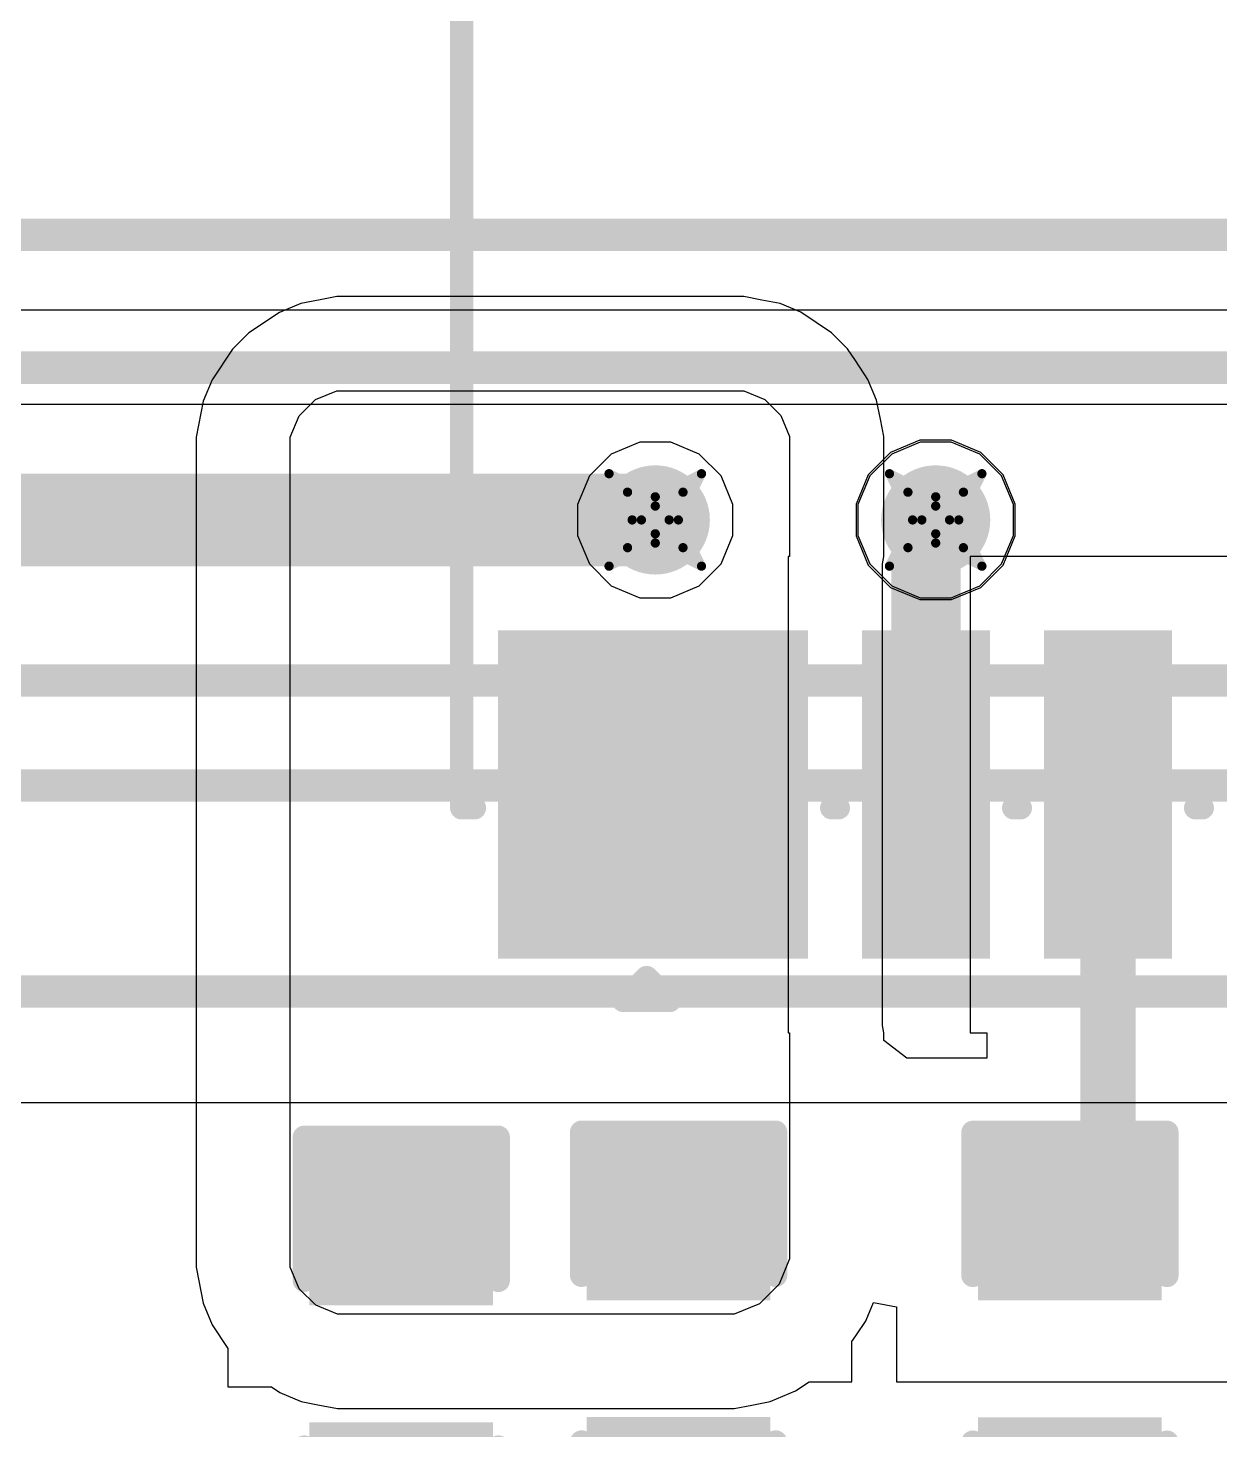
# Model space of a CAD drawing. Header units: inches. Extents: x -2 to 5376, y -4 to 5426.
# Drawn here: x 109.84 to 116.39, y 67.26 to 74.96 of the extents above; entities that cross this region are included whole.
import ezdxf

# ---------------------------------------------------------------- set-up
doc = ezdxf.new("R2010")
doc.units = ezdxf.units.IN
for name, color, linetype in [('Bottom Layer', 5, 'Continuous'), ('Drill Drawing', 1, 'Continuous'), ('Layer 1', 16, 'Continuous'), ('Layer 2', 76, 'Continuous'), ('Top Layer', 1, 'Continuous'), ('Top Overlay', 2, 'Continuous'), ('Top Paste', 8, 'Continuous'), ('Top Solder', 216, 'Continuous'), ('Via Holes', 16, 'Continuous')]:
    doc.layers.add(name, color=color, linetype=linetype)

# ---------------------------------------------------------------- blocks, each defined once
blk = doc.blocks.new('TISON_8_8X8__133')
at = {"layer": 'Top Layer'}
for points in [[(-4.1644824, 3.74998996), (-2.5644856, 3.74998996), (-2.5644856, 2.24999296), (-4.1644824, 2.24999296)], [(-4.1644824, 1.7498695), (-2.5644856, 1.7498695), (-2.5644856, 1.2498705), (-4.1644824, 1.2498705)], [(-4.1644824, 0.7498714999999999), (-2.5644856, 0.7498714999999999), (-2.5644856, 0.2498725), (-4.1644824, 0.2498725)]]:
    blk.add_hatch(color=1, dxfattribs=at).paths.add_polyline_path(points)
at = {"layer": 'Top Paste'}
for points in [[(-4.1644824, 3.74998996), (-2.5644856, 3.74998996), (-2.5644856, 2.24999296), (-4.1644824, 2.24999296)], [(-4.1644824, 1.7498695), (-2.5644856, 1.7498695), (-2.5644856, 1.2498705), (-4.1644824, 1.2498705)], [(-4.1644824, 0.7498714999999999), (-2.5644856, 0.7498714999999999), (-2.5644856, 0.2498725), (-4.1644824, 0.2498725)]]:
    blk.add_hatch(color=8, dxfattribs=at).paths.add_polyline_path(points)
at = {"layer": 'Top Solder'}
for points in [[(-4.266082399999999, 3.85158996), (-2.4628856, 3.85158996), (-2.4628856, 2.14839296), (-4.266082399999999, 2.14839296)], [(-4.266082399999999, 1.8514695), (-2.4628856, 1.8514695), (-2.4628856, 1.1482705), (-4.266082399999999, 1.1482705)], [(-4.266082399999999, 0.8514714999999998), (-2.4628856, 0.8514714999999998), (-2.4628856, 0.1482725), (-4.266082399999999, 0.1482725)]]:
    blk.add_hatch(color=216, dxfattribs=at).paths.add_polyline_path(points)
at = {"layer": 'Top Overlay'}
for points in [[(-3.4374836, 4.052062, 0.127, 0.127, 0), (-3.43748106, 3.981196, 0.127, 0.127, 0)], [(-3.4374836, 4.052062, 0.127, 0.127, 0), (1.2742164, 4.052062, 0.127, 0.127, 0)], [(-4.495799999999999, 3.1623, 0.127, 0.127, 0), (-4.368799999999999, 3.0353, 0.127, 0.127, 0)], [(-4.495799999999999, 3.1623, 0.127, 0.127, 0), (-4.495799999999999, 2.9083, 0.127, 0.127, 0)], [(-4.368799999999999, 3.0353, 0.127, 0.127, 0), (-4.495799999999999, 2.9083, 0.127, 0.127, 0)], [(-3.4374836, 2.018792, 0.127, 0.127, 0), (-3.43748106, 1.98107046, 0.127, 0.127, 0)], [(-3.43748106, 1.01891846, 0.127, 0.127, 0), (-3.43748614, 0.9810749999999999, 0.127, 0.127, 0)], [(-3.43748106, 0.01892046, 0.127, 0.127, 0), (-3.43748614, -0.018923, 0.127, 0.127, 0)]]:
    blk.add_lwpolyline(points, format="xyseb", dxfattribs=at)
for points in [[(-3.4692336, 4.052062, 0.0635, 0.0635, 1), (-3.4057336, 4.052062, 0.0635, 0.0635, 1)], [(-3.4692336, 4.052062, 0.0635, 0.0635, 1), (-3.4057336, 4.052062, 0.0635, 0.0635, 1)], [(-3.46923106, 3.981196, 0.0635, 0.0635, 1), (-3.40573106, 3.981196, 0.0635, 0.0635, 1)], [(-4.52755, 3.1623, 0.0635, 0.0635, 1), (-4.464049999999999, 3.1623, 0.0635, 0.0635, 1)], [(-4.52755, 3.1623, 0.0635, 0.0635, 1), (-4.464049999999999, 3.1623, 0.0635, 0.0635, 1)], [(-4.400549999999999, 3.0353, 0.0635, 0.0635, 1), (-4.337050000000001, 3.0353, 0.0635, 0.0635, 1)], [(-4.400549999999999, 3.0353, 0.0635, 0.0635, 1), (-4.337050000000001, 3.0353, 0.0635, 0.0635, 1)], [(-4.52755, 2.9083, 0.0635, 0.0635, 1), (-4.464049999999999, 2.9083, 0.0635, 0.0635, 1)], [(-4.52755, 2.9083, 0.0635, 0.0635, 1), (-4.464049999999999, 2.9083, 0.0635, 0.0635, 1)], [(-3.4692336, 2.018792, 0.0635, 0.0635, 1), (-3.4057336, 2.018792, 0.0635, 0.0635, 1)], [(-3.46923106, 1.98107046, 0.0635, 0.0635, 1), (-3.40573106, 1.98107046, 0.0635, 0.0635, 1)], [(-3.46923106, 1.01891846, 0.0635, 0.0635, 1), (-3.40573106, 1.01891846, 0.0635, 0.0635, 1)], [(-3.46923614, 0.9810749999999999, 0.0635, 0.0635, 1), (-3.40573614, 0.9810749999999999, 0.0635, 0.0635, 1)], [(-3.46923106, 0.01892046, 0.0635, 0.0635, 1), (-3.40573106, 0.01892046, 0.0635, 0.0635, 1)], [(-3.46923614, -0.018923, 0.0635, 0.0635, 1), (-3.40573614, -0.018923, 0.0635, 0.0635, 1)]]:
    blk.add_lwpolyline(points, format="xyseb", close=True, dxfattribs=at)
blk = doc.blocks.new('C___0603_274')
at = {"layer": 'Top Layer'}
for points in [[(-0.3809999999999999, 0.4445), (-0.3809999999999999, -0.4445), (-1.143, -0.4445), (-1.143, 0.4445)], [(1.143, 0.4445), (1.143, -0.4445), (0.3809999999999999, -0.4445), (0.3809999999999999, 0.4445)]]:
    blk.add_hatch(color=1, dxfattribs=at).paths.add_polyline_path(points)
at = {"layer": 'Top Paste'}
for points in [[(-0.3809999999999999, 0.4445), (-0.3809999999999999, -0.4445), (-1.143, -0.4445), (-1.143, 0.4445)], [(1.143, 0.4445), (1.143, -0.4445), (0.3809999999999999, -0.4445), (0.3809999999999999, 0.4445)]]:
    blk.add_hatch(color=8, dxfattribs=at).paths.add_polyline_path(points)
at = {"layer": 'Top Solder'}
for points in [[(-0.3210001199999999, 0.50449988), (-0.3210001199999999, -0.50449988), (-1.20299988, -0.50449988), (-1.20299988, 0.50449988)], [(1.20299988, 0.50449988), (1.20299988, -0.50449988), (0.3210001199999999, -0.50449988), (0.3210001199999999, 0.50449988)]]:
    blk.add_hatch(color=216, dxfattribs=at).paths.add_polyline_path(points)
at = {"layer": 'Top Overlay'}
for points in [[(-1.2446, 0.53339492, 0.127, 0.127, 0), (-0.4571999999999999, 0.53339492, 0.127, 0.127, 0)], [(-1.2446, 0.53339492, 0.127, 0.127, 0), (-1.2446, -0.53340254, 0.127, 0.127, 0)], [(0.4571999999999999, 0.53339492, 0.127, 0.127, 0), (1.2446, 0.53339492, 0.127, 0.127, 0)], [(1.2446, 0.53339492, 0.127, 0.127, 0), (1.2446, -0.53340254, 0.127, 0.127, 0)], [(-1.2446, -0.53340254, 0.127, 0.127, 0), (-0.4571999999999999, -0.53340254, 0.127, 0.127, 0)], [(0.4571999999999999, -0.53340254, 0.127, 0.127, 0), (1.2446, -0.53340254, 0.127, 0.127, 0)]]:
    blk.add_lwpolyline(points, format="xyseb", dxfattribs=at)
for points in [[(-1.27635, 0.53339492, 0.0635, 0.0635, 1), (-1.21285, 0.53339492, 0.0635, 0.0635, 1)], [(-1.27635, 0.53339492, 0.0635, 0.0635, 1), (-1.21285, 0.53339492, 0.0635, 0.0635, 1)], [(-0.4889499999999999, 0.53339492, 0.0635, 0.0635, 1), (-0.42545, 0.53339492, 0.0635, 0.0635, 1)], [(0.42545, 0.53339492, 0.0635, 0.0635, 1), (0.4889499999999999, 0.53339492, 0.0635, 0.0635, 1)], [(1.21285, 0.53339492, 0.0635, 0.0635, 1), (1.27635, 0.53339492, 0.0635, 0.0635, 1)], [(1.21285, 0.53339492, 0.0635, 0.0635, 1), (1.27635, 0.53339492, 0.0635, 0.0635, 1)], [(-1.27635, -0.53340254, 0.0635, 0.0635, 1), (-1.21285, -0.53340254, 0.0635, 0.0635, 1)], [(-1.27635, -0.53340254, 0.0635, 0.0635, 1), (-1.21285, -0.53340254, 0.0635, 0.0635, 1)], [(-0.4889499999999999, -0.53340254, 0.0635, 0.0635, 1), (-0.42545, -0.53340254, 0.0635, 0.0635, 1)], [(0.42545, -0.53340254, 0.0635, 0.0635, 1), (0.4889499999999999, -0.53340254, 0.0635, 0.0635, 1)], [(1.21285, -0.53340254, 0.0635, 0.0635, 1), (1.27635, -0.53340254, 0.0635, 0.0635, 1)], [(1.21285, -0.53340254, 0.0635, 0.0635, 1), (1.27635, -0.53340254, 0.0635, 0.0635, 1)]]:
    blk.add_lwpolyline(points, format="xyseb", close=True, dxfattribs=at)
blk = doc.blocks.new('C___0603_275')
at = {"layer": 'Top Layer'}
for points in [[(-0.3809999999999999, 0.4445), (-0.3809999999999999, -0.4445), (-1.143, -0.4445), (-1.143, 0.4445)], [(1.143, 0.4445), (1.143, -0.4445), (0.3809999999999999, -0.4445), (0.3809999999999999, 0.4445)]]:
    blk.add_hatch(color=1, dxfattribs=at).paths.add_polyline_path(points)
at = {"layer": 'Top Paste'}
for points in [[(-0.3809999999999999, 0.4445), (-0.3809999999999999, -0.4445), (-1.143, -0.4445), (-1.143, 0.4445)], [(1.143, 0.4445), (1.143, -0.4445), (0.3809999999999999, -0.4445), (0.3809999999999999, 0.4445)]]:
    blk.add_hatch(color=8, dxfattribs=at).paths.add_polyline_path(points)
at = {"layer": 'Top Solder'}
for points in [[(-0.3210001199999999, 0.50449988), (-0.3210001199999999, -0.50449988), (-1.20299988, -0.50449988), (-1.20299988, 0.50449988)], [(1.20299988, 0.50449988), (1.20299988, -0.50449988), (0.3210001199999999, -0.50449988), (0.3210001199999999, 0.50449988)]]:
    blk.add_hatch(color=216, dxfattribs=at).paths.add_polyline_path(points)
at = {"layer": 'Top Overlay'}
for points in [[(-1.2446, 0.53340254, 0.127, 0.127, 0), (-0.4571999999999999, 0.5333974599999999, 0.127, 0.127, 0)], [(-1.2446, 0.53340254, 0.127, 0.127, 0), (-1.2446, -0.5334, 0.127, 0.127, 0)], [(0.45720254, 0.5333974599999999, 0.127, 0.127, 0), (1.2446, 0.5333974599999999, 0.127, 0.127, 0)], [(1.2446, 0.5333974599999999, 0.127, 0.127, 0), (1.2446, -0.5334, 0.127, 0.127, 0)], [(-1.2446, -0.5334, 0.127, 0.127, 0), (-0.4571999999999999, -0.5334, 0.127, 0.127, 0)], [(0.4571999999999999, -0.5334, 0.127, 0.127, 0), (1.2446, -0.5334, 0.127, 0.127, 0)]]:
    blk.add_lwpolyline(points, format="xyseb", dxfattribs=at)
for points in [[(-1.27635, 0.53340254, 0.0635, 0.0635, 1), (-1.21285, 0.53340254, 0.0635, 0.0635, 1)], [(-1.27635, 0.53340254, 0.0635, 0.0635, 1), (-1.21285, 0.53340254, 0.0635, 0.0635, 1)], [(-0.4889499999999999, 0.5333974599999999, 0.0635, 0.0635, 1), (-0.42545, 0.5333974599999999, 0.0635, 0.0635, 1)], [(0.42545254, 0.5333974599999999, 0.0635, 0.0635, 1), (0.4889525399999999, 0.5333974599999999, 0.0635, 0.0635, 1)], [(1.21285, 0.5333974599999999, 0.0635, 0.0635, 1), (1.27635, 0.5333974599999999, 0.0635, 0.0635, 1)], [(1.21285, 0.5333974599999999, 0.0635, 0.0635, 1), (1.27635, 0.5333974599999999, 0.0635, 0.0635, 1)], [(-1.27635, -0.5334, 0.0635, 0.0635, 1), (-1.21285, -0.5334, 0.0635, 0.0635, 1)], [(-1.27635, -0.5334, 0.0635, 0.0635, 1), (-1.21285, -0.5334, 0.0635, 0.0635, 1)], [(-0.4889499999999999, -0.5334, 0.0635, 0.0635, 1), (-0.42545, -0.5334, 0.0635, 0.0635, 1)], [(0.42545, -0.5334, 0.0635, 0.0635, 1), (0.4889499999999999, -0.5334, 0.0635, 0.0635, 1)], [(1.21285, -0.5334, 0.0635, 0.0635, 1), (1.27635, -0.5334, 0.0635, 0.0635, 1)], [(1.21285, -0.5334, 0.0635, 0.0635, 1), (1.27635, -0.5334, 0.0635, 0.0635, 1)]]:
    blk.add_lwpolyline(points, format="xyseb", close=True, dxfattribs=at)
blk = doc.blocks.new('C___0603_276')
at = {"layer": 'Top Layer'}
for points in [[(-0.3809999999999999, 0.4445), (-0.3809999999999999, -0.4445), (-1.143, -0.4445), (-1.143, 0.4445)], [(1.143, 0.4445), (1.143, -0.4445), (0.3809999999999999, -0.4445), (0.3809999999999999, 0.4445)]]:
    blk.add_hatch(color=1, dxfattribs=at).paths.add_polyline_path(points)
at = {"layer": 'Top Paste'}
for points in [[(-0.3809999999999999, 0.4445), (-0.3809999999999999, -0.4445), (-1.143, -0.4445), (-1.143, 0.4445)], [(1.143, 0.4445), (1.143, -0.4445), (0.3809999999999999, -0.4445), (0.3809999999999999, 0.4445)]]:
    blk.add_hatch(color=8, dxfattribs=at).paths.add_polyline_path(points)
at = {"layer": 'Top Solder'}
for points in [[(-0.3210001199999999, 0.50449988), (-0.3210001199999999, -0.50449988), (-1.20299988, -0.50449988), (-1.20299988, 0.50449988)], [(1.20299988, 0.50449988), (1.20299988, -0.50449988), (0.3210001199999999, -0.50449988), (0.3210001199999999, 0.50449988)]]:
    blk.add_hatch(color=216, dxfattribs=at).paths.add_polyline_path(points)
at = {"layer": 'Top Overlay'}
for points in [[(-1.2446, 0.53340254, 0.127, 0.127, 0), (-0.4571999999999999, 0.53340254, 0.127, 0.127, 0)], [(-1.2446, 0.53340254, 0.127, 0.127, 0), (-1.24459492, -0.53340254, 0.127, 0.127, 0)], [(0.4571999999999999, 0.5334, 0.127, 0.127, 0), (1.2446, 0.5334, 0.127, 0.127, 0)], [(1.2446, 0.5334, 0.127, 0.127, 0), (1.24460254, -0.5333974599999999, 0.127, 0.127, 0)], [(-1.24459492, -0.53340254, 0.127, 0.127, 0), (-0.4571999999999999, -0.53340254, 0.127, 0.127, 0)], [(0.45720254, -0.5333974599999999, 0.127, 0.127, 0), (1.24460254, -0.5333974599999999, 0.127, 0.127, 0)]]:
    blk.add_lwpolyline(points, format="xyseb", dxfattribs=at)
for points in [[(-1.27635, 0.53340254, 0.0635, 0.0635, 1), (-1.21285, 0.53340254, 0.0635, 0.0635, 1)], [(-1.27635, 0.53340254, 0.0635, 0.0635, 1), (-1.21285, 0.53340254, 0.0635, 0.0635, 1)], [(-0.4889499999999999, 0.53340254, 0.0635, 0.0635, 1), (-0.42545, 0.53340254, 0.0635, 0.0635, 1)], [(0.42545, 0.5334, 0.0635, 0.0635, 1), (0.4889499999999999, 0.5334, 0.0635, 0.0635, 1)], [(1.21285, 0.5334, 0.0635, 0.0635, 1), (1.27635, 0.5334, 0.0635, 0.0635, 1)], [(1.21285, 0.5334, 0.0635, 0.0635, 1), (1.27635, 0.5334, 0.0635, 0.0635, 1)], [(-1.27634492, -0.53340254, 0.0635, 0.0635, 1), (-1.21284492, -0.53340254, 0.0635, 0.0635, 1)], [(-1.27634492, -0.53340254, 0.0635, 0.0635, 1), (-1.21284492, -0.53340254, 0.0635, 0.0635, 1)], [(-0.4889499999999999, -0.53340254, 0.0635, 0.0635, 1), (-0.42545, -0.53340254, 0.0635, 0.0635, 1)], [(0.42545254, -0.5333974599999999, 0.0635, 0.0635, 1), (0.4889525399999999, -0.5333974599999999, 0.0635, 0.0635, 1)], [(1.21285254, -0.5333974599999999, 0.0635, 0.0635, 1), (1.27635254, -0.5333974599999999, 0.0635, 0.0635, 1)], [(1.21285254, -0.5333974599999999, 0.0635, 0.0635, 1), (1.27635254, -0.5333974599999999, 0.0635, 0.0635, 1)]]:
    blk.add_lwpolyline(points, format="xyseb", close=True, dxfattribs=at)

msp = doc.modelspace()

# ---------------------------------------------------------------- hatches: boundary and pattern name
at = {"layer": 'Bottom Layer'}
h = msp.add_hatch(color=5, dxfattribs=at)
edge = h.paths.add_edge_path()
edge.add_arc((113.2829205, 72.263), 0.2999994, 0, 360)
h = msp.add_hatch(color=5, dxfattribs=at)
edge = h.paths.add_edge_path()
edge.add_arc((114.82393088, 72.263), 0.2999994, 0, 360)
at = {"layer": 'Layer 1'}
h = msp.add_hatch(color=16, dxfattribs=at)
edge = h.paths.add_edge_path()
edge.add_arc((113.2829205, 72.263), 0.2999994, 0, 360)
h = msp.add_hatch(color=16, dxfattribs=at)
edge = h.paths.add_edge_path()
edge.add_arc((114.82393088, 72.263), 0.2999994, 0, 360)
at = {"layer": 'Layer 2'}
h = msp.add_hatch(color=76, dxfattribs=at)
edge = h.paths.add_edge_path()
edge.add_arc((113.2829205, 72.263), 0.2999994, 0, 360)
h = msp.add_hatch(color=76, dxfattribs=at)
edge = h.paths.add_edge_path()
edge.add_arc((114.82393088, 72.263), 0.2999994, 0, 360)
at = {"layer": 'Top Layer'}
h = msp.add_hatch(color=1, dxfattribs=at)
edge = h.paths.add_edge_path()
edge.add_arc((113.2829205, 72.263), 0.2999994, 0, 360)
h = msp.add_hatch(color=1, dxfattribs=at)
edge = h.paths.add_edge_path()
edge.add_arc((114.82393088, 72.263), 0.2999994, 0, 360)
at = {"layer": 'Via Holes'}
h = msp.add_hatch(color=7, dxfattribs=at)
edge = h.paths.add_edge_path()
edge.add_arc((113.2829205, 72.263), 0.1499997, 0, 360)
h = msp.add_hatch(color=7, dxfattribs=at)
edge = h.paths.add_edge_path()
edge.add_arc((114.82393088, 72.263), 0.1499997, 0, 360)

# ---------------------------------------------------------------- linework, layer by layer
at = {"layer": 'Bottom Layer'}
for p, q in [((131.13011366, 73.41595172), (91.567, 73.41595172)), ((78.74, 72.898), (131.13011366, 72.898)), ((114.58205684, 72.62499064), (114.46194024, 72.50487404)), ((114.73899582, 72.68999939999999), (114.58205684, 72.62499064)), ((114.90886594, 72.68999939999999), (114.73899582, 72.68999939999999)), ((115.06580492, 72.62499064), (114.90886594, 72.68999939999999)), ((115.18592152, 72.50487404), (115.06580492, 72.62499064)), ((114.46194024, 72.50487404), (114.39693148, 72.34793506)), ((115.25093028, 72.34793506), (115.18592152, 72.50487404)), ((114.39693148, 72.34793506), (114.39693148, 72.17806493999998)), ((115.25093028, 72.17806493999998), (115.25093028, 72.34793506)), ((114.39693148, 72.17806493999998), (114.46194024, 72.02112595999999)), ((115.18592152, 72.02112595999999), (115.25093028, 72.17806493999998)), ((114.46194024, 72.02112595999999), (114.58205684, 71.90100936)), ((115.06580492, 71.90100936), (115.18592152, 72.02112595999999)), ((114.58205684, 71.90100936), (114.73899582, 71.83600059999999)), ((114.90886594, 71.83600059999999), (115.06580492, 71.90100936)), ((114.73899582, 71.83600059999999), (114.90886594, 71.83600059999999))]:
    msp.add_line(p, q, dxfattribs=at)
at = {"layer": 'Drill Drawing'}
for points in [[(113.0289205, 72.517, 0.0508, 0.0508, 0), (113.2829205, 72.39, 0.0508, 0.0508, 0)], [(113.0289205, 72.517, 0.0508, 0.0508, 0), (113.1559205, 72.263, 0.0508, 0.0508, 0)], [(113.2829205, 72.39, 0.0508, 0.0508, 0), (113.5369205, 72.517, 0.0508, 0.0508, 0)], [(113.4099205, 72.263, 0.0508, 0.0508, 0), (113.5369205, 72.517, 0.0508, 0.0508, 0)], [(114.56993088, 72.517, 0.0508, 0.0508, 0), (114.82393088, 72.39, 0.0508, 0.0508, 0)], [(114.56993088, 72.517, 0.0508, 0.0508, 0), (114.69693088, 72.263, 0.0508, 0.0508, 0)], [(114.82393088, 72.39, 0.0508, 0.0508, 0), (115.07793088, 72.517, 0.0508, 0.0508, 0)], [(114.95093088, 72.263, 0.0508, 0.0508, 0), (115.07793088, 72.517, 0.0508, 0.0508, 0)], [(113.1305205, 72.41539999999999, 0.0508, 0.0508, 0), (113.2829205, 72.33919999999999, 0.0508, 0.0508, 0)], [(113.1305205, 72.41539999999999, 0.0508, 0.0508, 0), (113.2067205, 72.263, 0.0508, 0.0508, 0)], [(113.2829205, 72.33919999999999, 0.0508, 0.0508, 0), (113.4353205, 72.41539999999999, 0.0508, 0.0508, 0)], [(113.3591205, 72.263, 0.0508, 0.0508, 0), (113.4353205, 72.41539999999999, 0.0508, 0.0508, 0)], [(114.67153088, 72.41539999999999, 0.0508, 0.0508, 0), (114.82393088, 72.33919999999999, 0.0508, 0.0508, 0)], [(114.67153088, 72.41539999999999, 0.0508, 0.0508, 0), (114.74773088, 72.263, 0.0508, 0.0508, 0)], [(114.82393088, 72.33919999999999, 0.0508, 0.0508, 0), (114.97633088, 72.41539999999999, 0.0508, 0.0508, 0)], [(114.90013088, 72.263, 0.0508, 0.0508, 0), (114.97633088, 72.41539999999999, 0.0508, 0.0508, 0)], [(113.0289205, 72.009, 0.0508, 0.0508, 0), (113.1559205, 72.263, 0.0508, 0.0508, 0)], [(113.1305205, 72.11059999999999, 0.0508, 0.0508, 0), (113.2067205, 72.263, 0.0508, 0.0508, 0)], [(113.3591205, 72.263, 0.0508, 0.0508, 0), (113.4353205, 72.11059999999999, 0.0508, 0.0508, 0)], [(113.4099205, 72.263, 0.0508, 0.0508, 0), (113.5369205, 72.009, 0.0508, 0.0508, 0)], [(114.56993088, 72.009, 0.0508, 0.0508, 0), (114.69693088, 72.263, 0.0508, 0.0508, 0)], [(114.67153088, 72.11059999999999, 0.0508, 0.0508, 0), (114.74773088, 72.263, 0.0508, 0.0508, 0)], [(114.90013088, 72.263, 0.0508, 0.0508, 0), (114.97633088, 72.11059999999999, 0.0508, 0.0508, 0)], [(114.95093088, 72.263, 0.0508, 0.0508, 0), (115.07793088, 72.009, 0.0508, 0.0508, 0)], [(113.0289205, 72.009, 0.0508, 0.0508, 0), (113.2829205, 72.136, 0.0508, 0.0508, 0)], [(113.1305205, 72.11059999999999, 0.0508, 0.0508, 0), (113.2829205, 72.18679999999999, 0.0508, 0.0508, 0)], [(113.2829205, 72.18679999999999, 0.0508, 0.0508, 0), (113.4353205, 72.11059999999999, 0.0508, 0.0508, 0)], [(113.2829205, 72.136, 0.0508, 0.0508, 0), (113.5369205, 72.009, 0.0508, 0.0508, 0)], [(114.56993088, 72.009, 0.0508, 0.0508, 0), (114.82393088, 72.136, 0.0508, 0.0508, 0)], [(114.67153088, 72.11059999999999, 0.0508, 0.0508, 0), (114.82393088, 72.18679999999999, 0.0508, 0.0508, 0)], [(114.82393088, 72.18679999999999, 0.0508, 0.0508, 0), (114.97633088, 72.11059999999999, 0.0508, 0.0508, 0)], [(114.82393088, 72.136, 0.0508, 0.0508, 0), (115.07793088, 72.009, 0.0508, 0.0508, 0)]]:
    msp.add_lwpolyline(points, format="xyseb", dxfattribs=at)
for points in [[(113.0162205, 72.517, 0.0254, 0.0254, 1), (113.0416205, 72.517, 0.0254, 0.0254, 1)], [(113.0162205, 72.517, 0.0254, 0.0254, 1), (113.0416205, 72.517, 0.0254, 0.0254, 1)], [(113.5242205, 72.517, 0.0254, 0.0254, 1), (113.5496205, 72.517, 0.0254, 0.0254, 1)], [(113.5242205, 72.517, 0.0254, 0.0254, 1), (113.5496205, 72.517, 0.0254, 0.0254, 1)], [(114.55723088, 72.517, 0.0254, 0.0254, 1), (114.58263088, 72.517, 0.0254, 0.0254, 1)], [(114.55723088, 72.517, 0.0254, 0.0254, 1), (114.58263088, 72.517, 0.0254, 0.0254, 1)], [(115.06523088, 72.517, 0.0254, 0.0254, 1), (115.09063088, 72.517, 0.0254, 0.0254, 1)], [(115.06523088, 72.517, 0.0254, 0.0254, 1), (115.09063088, 72.517, 0.0254, 0.0254, 1)], [(113.1178205, 72.41539999999999, 0.0254, 0.0254, 1), (113.1432205, 72.41539999999999, 0.0254, 0.0254, 1)], [(113.1178205, 72.41539999999999, 0.0254, 0.0254, 1), (113.1432205, 72.41539999999999, 0.0254, 0.0254, 1)], [(113.2702205, 72.39, 0.0254, 0.0254, 1), (113.2956205, 72.39, 0.0254, 0.0254, 1)], [(113.2702205, 72.39, 0.0254, 0.0254, 1), (113.2956205, 72.39, 0.0254, 0.0254, 1)], [(113.4226205, 72.41539999999999, 0.0254, 0.0254, 1), (113.4480205, 72.41539999999999, 0.0254, 0.0254, 1)], [(113.4226205, 72.41539999999999, 0.0254, 0.0254, 1), (113.4480205, 72.41539999999999, 0.0254, 0.0254, 1)], [(114.65883088, 72.41539999999999, 0.0254, 0.0254, 1), (114.68423088, 72.41539999999999, 0.0254, 0.0254, 1)], [(114.65883088, 72.41539999999999, 0.0254, 0.0254, 1), (114.68423088, 72.41539999999999, 0.0254, 0.0254, 1)], [(114.81123088, 72.39, 0.0254, 0.0254, 1), (114.83663088, 72.39, 0.0254, 0.0254, 1)], [(114.81123088, 72.39, 0.0254, 0.0254, 1), (114.83663088, 72.39, 0.0254, 0.0254, 1)], [(114.96363088, 72.41539999999999, 0.0254, 0.0254, 1), (114.98903088, 72.41539999999999, 0.0254, 0.0254, 1)], [(114.96363088, 72.41539999999999, 0.0254, 0.0254, 1), (114.98903088, 72.41539999999999, 0.0254, 0.0254, 1)], [(113.2702205, 72.33919999999999, 0.0254, 0.0254, 1), (113.2956205, 72.33919999999999, 0.0254, 0.0254, 1)], [(113.2702205, 72.33919999999999, 0.0254, 0.0254, 1), (113.2956205, 72.33919999999999, 0.0254, 0.0254, 1)], [(114.81123088, 72.33919999999999, 0.0254, 0.0254, 1), (114.83663088, 72.33919999999999, 0.0254, 0.0254, 1)], [(114.81123088, 72.33919999999999, 0.0254, 0.0254, 1), (114.83663088, 72.33919999999999, 0.0254, 0.0254, 1)], [(113.1432205, 72.263, 0.0254, 0.0254, 1), (113.1686205, 72.263, 0.0254, 0.0254, 1)], [(113.1432205, 72.263, 0.0254, 0.0254, 1), (113.1686205, 72.263, 0.0254, 0.0254, 1)], [(113.1940205, 72.263, 0.0254, 0.0254, 1), (113.2194205, 72.263, 0.0254, 0.0254, 1)], [(113.1940205, 72.263, 0.0254, 0.0254, 1), (113.2194205, 72.263, 0.0254, 0.0254, 1)], [(113.3464205, 72.263, 0.0254, 0.0254, 1), (113.3718205, 72.263, 0.0254, 0.0254, 1)], [(113.3464205, 72.263, 0.0254, 0.0254, 1), (113.3718205, 72.263, 0.0254, 0.0254, 1)], [(113.3972205, 72.263, 0.0254, 0.0254, 1), (113.4226205, 72.263, 0.0254, 0.0254, 1)], [(113.3972205, 72.263, 0.0254, 0.0254, 1), (113.4226205, 72.263, 0.0254, 0.0254, 1)], [(114.68423088, 72.263, 0.0254, 0.0254, 1), (114.70963088, 72.263, 0.0254, 0.0254, 1)], [(114.68423088, 72.263, 0.0254, 0.0254, 1), (114.70963088, 72.263, 0.0254, 0.0254, 1)], [(114.73503088, 72.263, 0.0254, 0.0254, 1), (114.76043088, 72.263, 0.0254, 0.0254, 1)], [(114.73503088, 72.263, 0.0254, 0.0254, 1), (114.76043088, 72.263, 0.0254, 0.0254, 1)], [(114.88743088, 72.263, 0.0254, 0.0254, 1), (114.91283088, 72.263, 0.0254, 0.0254, 1)], [(114.88743088, 72.263, 0.0254, 0.0254, 1), (114.91283088, 72.263, 0.0254, 0.0254, 1)], [(114.93823088, 72.263, 0.0254, 0.0254, 1), (114.96363088, 72.263, 0.0254, 0.0254, 1)], [(114.93823088, 72.263, 0.0254, 0.0254, 1), (114.96363088, 72.263, 0.0254, 0.0254, 1)], [(113.2702205, 72.18679999999999, 0.0254, 0.0254, 1), (113.2956205, 72.18679999999999, 0.0254, 0.0254, 1)], [(113.2702205, 72.18679999999999, 0.0254, 0.0254, 1), (113.2956205, 72.18679999999999, 0.0254, 0.0254, 1)], [(113.2702205, 72.136, 0.0254, 0.0254, 1), (113.2956205, 72.136, 0.0254, 0.0254, 1)], [(113.2702205, 72.136, 0.0254, 0.0254, 1), (113.2956205, 72.136, 0.0254, 0.0254, 1)], [(114.81123088, 72.18679999999999, 0.0254, 0.0254, 1), (114.83663088, 72.18679999999999, 0.0254, 0.0254, 1)], [(114.81123088, 72.18679999999999, 0.0254, 0.0254, 1), (114.83663088, 72.18679999999999, 0.0254, 0.0254, 1)], [(114.81123088, 72.136, 0.0254, 0.0254, 1), (114.83663088, 72.136, 0.0254, 0.0254, 1)], [(114.81123088, 72.136, 0.0254, 0.0254, 1), (114.83663088, 72.136, 0.0254, 0.0254, 1)], [(113.1178205, 72.11059999999999, 0.0254, 0.0254, 1), (113.1432205, 72.11059999999999, 0.0254, 0.0254, 1)], [(113.1178205, 72.11059999999999, 0.0254, 0.0254, 1), (113.1432205, 72.11059999999999, 0.0254, 0.0254, 1)], [(113.4226205, 72.11059999999999, 0.0254, 0.0254, 1), (113.4480205, 72.11059999999999, 0.0254, 0.0254, 1)], [(113.4226205, 72.11059999999999, 0.0254, 0.0254, 1), (113.4480205, 72.11059999999999, 0.0254, 0.0254, 1)], [(114.65883088, 72.11059999999999, 0.0254, 0.0254, 1), (114.68423088, 72.11059999999999, 0.0254, 0.0254, 1)], [(114.65883088, 72.11059999999999, 0.0254, 0.0254, 1), (114.68423088, 72.11059999999999, 0.0254, 0.0254, 1)], [(114.96363088, 72.11059999999999, 0.0254, 0.0254, 1), (114.98903088, 72.11059999999999, 0.0254, 0.0254, 1)], [(114.96363088, 72.11059999999999, 0.0254, 0.0254, 1), (114.98903088, 72.11059999999999, 0.0254, 0.0254, 1)], [(113.0162205, 72.009, 0.0254, 0.0254, 1), (113.0416205, 72.009, 0.0254, 0.0254, 1)], [(113.0162205, 72.009, 0.0254, 0.0254, 1), (113.0416205, 72.009, 0.0254, 0.0254, 1)], [(113.5242205, 72.009, 0.0254, 0.0254, 1), (113.5496205, 72.009, 0.0254, 0.0254, 1)], [(113.5242205, 72.009, 0.0254, 0.0254, 1), (113.5496205, 72.009, 0.0254, 0.0254, 1)], [(114.55723088, 72.009, 0.0254, 0.0254, 1), (114.58263088, 72.009, 0.0254, 0.0254, 1)], [(114.55723088, 72.009, 0.0254, 0.0254, 1), (114.58263088, 72.009, 0.0254, 0.0254, 1)], [(115.06523088, 72.009, 0.0254, 0.0254, 1), (115.09063088, 72.009, 0.0254, 0.0254, 1)], [(115.06523088, 72.009, 0.0254, 0.0254, 1), (115.09063088, 72.009, 0.0254, 0.0254, 1)]]:
    msp.add_lwpolyline(points, format="xyseb", close=True, dxfattribs=at)
at = {"layer": 'Layer 1'}
for p, q in [((113.04104646, 72.62499064), (112.92092986, 72.50487404)), ((113.19798544, 72.68999939999999), (113.04104646, 72.62499064)), ((113.36785556, 72.68999939999999), (113.19798544, 72.68999939999999)), ((113.52479454, 72.62499064), (113.36785556, 72.68999939999999)), ((113.64491114, 72.50487404), (113.52479454, 72.62499064)), ((112.92092986, 72.50487404), (112.8559211, 72.34793506)), ((113.7099199, 72.34793506), (113.64491114, 72.50487404)), ((112.8559211, 72.34793506), (112.8559211, 72.17806493999998)), ((113.7099199, 72.17806493999998), (113.7099199, 72.34793506)), ((112.8559211, 72.17806493999998), (112.92092986, 72.02112595999999)), ((113.64491114, 72.02112595999999), (113.7099199, 72.17806493999998)), ((112.92092986, 72.02112595999999), (113.04104646, 71.90100936)), ((113.52479454, 71.90100936), (113.64491114, 72.02112595999999)), ((113.04104646, 71.90100936), (113.19798544, 71.83600059999999)), ((113.36785556, 71.83600059999999), (113.52479454, 71.90100936)), ((113.19798544, 71.83600059999999), (113.36785556, 71.83600059999999))]:
    msp.add_line(p, q, dxfattribs=at)
at = {"layer": 'Layer 2'}
for p, q in [((114.73691048, 72.7004769), (114.57611832, 72.63387302)), ((114.82393088, 72.7004769), (114.73691048, 72.7004769)), ((114.91094874, 72.7004769), (114.82393088, 72.7004769)), ((115.0717409, 72.63387302), (114.91094874, 72.7004769)), ((114.57611832, 72.63387302), (114.45305532, 72.51081002)), ((115.1948039, 72.51081002), (115.0717409, 72.63387302)), ((114.45305532, 72.51081002), (114.38645398, 72.35001786)), ((115.26140778, 72.35001786), (115.1948039, 72.51081002)), ((114.38645398, 72.35001786), (114.38645398, 72.263)), ((115.26140778, 72.263), (115.26140778, 72.35001786)), ((114.38645398, 72.263), (114.38645398, 72.263)), ((114.38645398, 72.263), (114.38645398, 72.17597959999999)), ((115.26140778, 72.17597959999999), (115.26140778, 72.263)), ((114.38645398, 72.17597959999999), (114.45305532, 72.01518743999999)), ((115.1948039, 72.01518743999999), (115.26140778, 72.17597959999999)), ((114.45305532, 72.01518743999999), (114.57611832, 71.89212444)), ((115.0717409, 71.89212444), (115.1948039, 72.01518743999999)), ((114.57611832, 71.89212444), (114.73691048, 71.8255231)), ((114.91094874, 71.8255231), (115.0717409, 71.89212444)), ((114.73691048, 71.8255231), (114.82393088, 71.8255231)), ((114.82393088, 71.8255231), (114.91094874, 71.8255231)), ((109.57560254, 69.0636033), (129.64124694, 69.0636033))]:
    msp.add_line(p, q, dxfattribs=at)
for points in [[(64.5896981, 73.82888206, 0.1778, 0.1778, 0), (132.0693828, 73.82888206, 0.1778, 0.1778, 0)], [(44.2772546, 73.0994728, 0.1778, 0.1778, 0), (131.7987204, 73.0994728, 0.1778, 0.1778, 0)], [(81.81339745999999, 72.263, 0.508, 0.508, 0), (113.2829205, 72.263, 0.508, 0.508, 0)], [(113.2829205, 72.263, 0.508, 0.508, 0), (113.284, 72.263, 0.508, 0.508, 0)], [(80.45545758, 71.38099516, 0.1778, 0.1778, 0), (122.88858582, 71.38099516, 0.1778, 0.1778, 0)], [(60.13546012, 70.80462852, 0.1778, 0.1778, 0), (130.61390438, 70.80463105999999, 0.1778, 0.1778, 0)], [(109.57560254, 69.67219745999999, 0.1778, 0.1778, 0), (129.7139011, 69.67219745999999, 0.1778, 0.1778, 0)]]:
    msp.add_lwpolyline(points, format="xyseb", dxfattribs=at)
for points in [[(113.1559205, 72.263, 0.254, 0.254, 1), (113.4099205, 72.263, 0.254, 0.254, 1)], [(113.1559205, 72.263, 0.254, 0.254, 1), (113.4099205, 72.263, 0.254, 0.254, 1)], [(113.157, 72.263, 0.254, 0.254, 1), (113.411, 72.263, 0.254, 0.254, 1)]]:
    msp.add_lwpolyline(points, format="xyseb", close=True, dxfattribs=at)
at = {"layer": 'Top Layer'}
for p, q in [((111.44085662, 73.47211365999999), (111.3346389, 73.45099101999999)), ((111.53283256, 73.49040928), (111.44085662, 73.47211365999999)), ((111.53284018, 73.49040674), (111.53283256, 73.49040928)), ((111.53285034, 73.49040928), (111.53284018, 73.49040674)), ((111.59618016, 73.49040674), (111.53285034, 73.49040928)), ((111.59626906, 73.49042452), (111.59618016, 73.49040674)), ((113.7079768, 73.49041944), (111.59626906, 73.49042452)), ((113.77018902, 73.49042198), (113.7079768, 73.49041944)), ((113.77020172, 73.49041944), (113.77018902, 73.49042198)), ((113.77021442, 73.49042198), (113.77020172, 73.49041944)), ((113.8687588, 73.47081826), (113.77021442, 73.49042198)), ((113.96840046, 73.45100371999999), (113.8687588, 73.47081826)), ((111.21742552, 73.40244145999999), (111.04939182, 73.29016584)), ((111.33462112, 73.4509834), (111.21742552, 73.40244145999999)), ((111.33463128, 73.45098594), (111.33462112, 73.4509834)), ((111.3346389, 73.45099101999999), (111.33463128, 73.45098594)), ((113.96841062, 73.4509961), (113.96840046, 73.45100371999999)), ((113.96842586, 73.45099356), (113.96841062, 73.4509961)), ((114.08338118, 73.40337618), (113.96842586, 73.45099356)), ((114.25141234, 73.29110055999999), (114.08338118, 73.40337618)), ((111.04939182, 73.29016584), (110.95969426, 73.20046828)), ((114.3393954, 73.2031175), (114.25141234, 73.29110055999999)), ((110.95969426, 73.20046828), (110.8474161, 73.03243203999999)), ((114.33940048, 73.20310988), (114.3393954, 73.2031175)), ((114.3394081, 73.20310479999999), (114.33940048, 73.20310988)), ((114.38236204, 73.13881232), (114.3394081, 73.20310479999999)), ((114.45167356, 73.03508126), (114.38236204, 73.13881232)), ((110.8474161, 73.03243203999999), (110.79887416, 72.91524152)), ((114.45167864, 73.03506347999999), (114.45167356, 73.03508126)), ((114.49929094, 72.92010816), (114.45167864, 73.03506347999999)), ((111.41563696, 72.92391562), (111.53283002, 72.97245756)), ((111.53283002, 72.97245756), (111.59625382, 72.97245502)), ((111.59625382, 72.97245502), (111.59626906, 72.97247279999999)), ((111.59626906, 72.97247279999999), (113.70799712, 72.97246772)), ((113.70799712, 72.97246772), (113.77020934, 72.97247026)), ((113.77020934, 72.97247026), (113.88516466, 72.92485288)), ((113.88516466, 72.92485288), (113.97314772, 72.83686981999999)), ((110.79887416, 72.91524152), (110.75944828, 72.71703008)), ((111.32594194, 72.8342206), (111.41563696, 72.92391562)), ((114.49929348, 72.920098), (114.49929094, 72.92010816)), ((114.4993011, 72.9200853), (114.49929348, 72.920098)), ((114.52004528, 72.8157548), (114.4993011, 72.9200853)), ((111.2774, 72.71703008), (111.32594194, 72.8342206)), ((113.97314772, 72.83686981999999), (114.02076002, 72.72191195999999)), ((114.53871174, 72.72189417999999), (114.52004528, 72.8157548)), ((110.75944828, 72.71703008), (110.75944828, 68.22232736)), ((111.2774, 68.22230703999999), (111.2774, 72.71703008)), ((114.02076002, 72.72191195999999), (114.02075494, 72.65969974)), ((114.53870666, 72.65975308), (114.53871174, 72.72186878)), ((114.5387092, 72.72188148), (114.53871174, 72.72189417999999)), ((114.53871174, 72.72186878), (114.5387092, 72.72188148)), ((114.02075494, 72.65969974), (114.0207524, 72.65969974)), ((114.0207524, 72.65969974), (114.02076764, 72.65968958)), ((114.02076764, 72.65968958), (114.02076764, 72.06217744)), ((114.53871936, 72.65968958), (114.53870666, 72.65975308)), ((114.53871936, 72.06217744), (114.53871936, 72.65968958)), ((114.02076764, 72.06217744), (114.0128911, 72.06217744)), ((114.0128911, 72.06217744), (114.0128911, 69.44618064)), ((114.53084282, 72.02257884), (114.53871936, 72.06217744)), ((114.53084282, 69.48576654), (114.53084282, 72.02257884)), ((117.00293338, 72.06217744), (115.0128891, 72.06217744)), ((115.0128891, 72.06217744), (115.0128891, 69.44618064)), ((114.53871682, 69.44618064), (114.53084282, 69.48576654)), ((114.0128911, 69.44618064), (114.0207651, 69.44618064)), ((114.0207651, 69.44618064), (114.02076256, 68.28021903999999)), ((114.53871682, 69.40399378), (114.53871682, 69.44618064)), ((114.66571682, 69.30619616), (114.53871682, 69.40399378)), ((115.0128891, 69.44618064), (115.10478122, 69.44618064)), ((115.10478122, 69.44618064), (115.10478122, 69.30619616)), ((115.10478122, 69.30619616), (114.66571682, 69.30619616)), ((114.02076256, 68.28021903999999), (114.0207778, 68.20455243999999)), ((110.75944828, 68.22232736), (110.75944574, 68.15818727999999)), ((110.75944574, 68.15818727999999), (110.75944828, 68.15817965999999)), ((110.75944828, 68.15817965999999), (110.75944574, 68.15817204)), ((110.75944574, 68.15817204), (110.77415234, 68.08423771999999)), ((111.27739746, 68.15816695999999), (111.2774, 68.22230703999999)), ((111.32648804, 68.03964802), (111.27739746, 68.15816695999999)), ((114.0207778, 68.20455243999999), (113.96287596, 68.06473306)), ((110.77415234, 68.08423771999999), (110.798864, 67.9599733)), ((111.41719906, 67.948937), (111.32648804, 68.03964802)), ((113.96287596, 68.06473306), (113.85586576, 67.95772794)), ((110.798864, 67.9599733), (110.79887162, 67.95996313999999)), ((110.79887162, 67.95996313999999), (110.84795966, 67.84144165999999)), ((111.535718, 67.89984641999999), (111.41719906, 67.948937)), ((113.85586576, 67.95772794), (113.71604384, 67.89983117999999)), ((114.44141704, 67.86656226), (114.4822196, 67.96508632)), ((114.4822196, 67.96508632), (114.6092196, 67.93983109999999)), ((114.6092196, 67.93983109999999), (114.6092196, 67.52819616)), ((111.59985808, 67.89984896), (111.535718, 67.89984641999999)), ((113.64037724, 67.89984896), (111.59985808, 67.89984896)), ((113.71604384, 67.89983117999999), (113.64037724, 67.89984896)), ((114.38502396, 67.78214536), (114.44139672, 67.86650891999999)), ((114.44139672, 67.86650891999999), (114.44140434, 67.86654193999999)), ((114.44140434, 67.86654193999999), (114.44141704, 67.86656226)), ((110.84795966, 67.84144165999999), (110.93466764, 67.71167052)), ((114.36366764, 67.75017946), (114.38502396, 67.78214536)), ((110.93466764, 67.71167052), (110.93466764, 67.50108928)), ((114.36366764, 67.52900387999999), (114.36366764, 67.75017946)), ((110.93466764, 67.50108928), (111.17307458, 67.50108928)), ((111.17307458, 67.50108928), (111.21898762, 67.47041116)), ((111.21898762, 67.47041116), (111.33751164, 67.42131803999999)), ((113.91419686, 67.42128248), (114.05402132, 67.47917924)), ((114.05402132, 67.47917924), (114.05404418, 67.47919447999999)), ((114.05404418, 67.47919447999999), (114.05406704, 67.47919956)), ((114.05406704, 67.47919956), (114.12860842, 67.52900387999999)), ((114.12860842, 67.52900387999999), (114.36366764, 67.52900387999999)), ((114.6092196, 67.52819616), (116.0901666, 67.52819616)), ((116.0901666, 67.52819616), (116.0901666, 67.52787104)), ((116.0901666, 67.52787104), (117.5219138, 67.52787104)), ((111.33751164, 67.42131803999999), (111.33751926, 67.42131549999999)), ((111.33751926, 67.42131549999999), (111.33752434, 67.42131296)), ((111.33752434, 67.42131296), (111.42816424, 67.40328658)), ((111.42816424, 67.40328658), (111.53572308, 67.38189469999999)), ((111.53572308, 67.38189469999999), (111.5357307, 67.38189724)), ((111.5357307, 67.38189724), (111.53573832, 67.38189469999999)), ((111.53573832, 67.38189469999999), (111.5998784, 67.38189724)), ((111.5998784, 67.38189724), (113.64025532, 67.38189724)), ((113.64025532, 67.38189724), (113.71592192, 67.38187946)), ((113.71592192, 67.38187946), (113.7159524, 67.38188454)), ((113.7159524, 67.38188454), (113.71598288, 67.38187946)), ((113.71598288, 67.38187946), (113.81447138, 67.40145778)), ((113.81447138, 67.40145778), (113.91414352, 67.42125962)), ((113.91414352, 67.42125962), (113.91416892, 67.4212774)), ((113.91416892, 67.4212774), (113.91419686, 67.42128248))]:
    msp.add_line(p, q, dxfattribs=at)
for points in [[(114.7708906, 70.75417904, 0.3809999999999999, 0.3809999999999999, 0), (114.7708906, 72.263, 0.3809999999999999, 0.3809999999999999, 0)], [(114.7708906, 72.263, 0.2286, 0.2286, 0), (114.77313088, 72.263, 0.2286, 0.2286, 0)], [(115.77088098, 68.62635754, 0.3048, 0.3048, 0), (115.77088098, 70.75416888, 0.3048, 0.3048, 0)], [(115.77088098, 70.75416888, 0.254, 0.254, 0), (115.7708886, 70.7541765, 0.254, 0.254, 0)], [(115.5617196, 68.41719616, 0.254, 0.254, 0), (115.77088098, 68.62635754, 0.254, 0.254, 0)]]:
    msp.add_lwpolyline(points, format="xyseb", dxfattribs=at)
for points in [[(114.6756406, 72.263, 0.1905, 0.1905, 1), (114.8661406, 72.263, 0.1905, 0.1905, 1)], [(114.7137406, 72.263, 0.1143, 0.1143, 1), (114.8280406, 72.263, 0.1143, 0.1143, 1)], [(114.71598088, 72.263, 0.1143, 0.1143, 1), (114.83028088, 72.263, 0.1143, 0.1143, 1)], [(114.6756406, 70.75417904, 0.1905, 0.1905, 1), (114.8661406, 70.75417904, 0.1905, 0.1905, 1)], [(115.69468098, 70.75416888, 0.1524, 0.1524, 1), (115.84708098, 70.75416888, 0.1524, 0.1524, 1)], [(115.70738098, 70.75416888, 0.127, 0.127, 1), (115.83438098, 70.75416888, 0.127, 0.127, 1)], [(115.7073886, 70.7541765, 0.127, 0.127, 1), (115.8343886, 70.7541765, 0.127, 0.127, 1)], [(115.69468098, 68.62635754, 0.1524, 0.1524, 1), (115.84708098, 68.62635754, 0.1524, 0.1524, 1)], [(115.70738098, 68.62635754, 0.127, 0.127, 1), (115.83438098, 68.62635754, 0.127, 0.127, 1)], [(115.4982196, 68.41719616, 0.127, 0.127, 1), (115.6252196, 68.41719616, 0.127, 0.127, 1)]]:
    msp.add_lwpolyline(points, format="xyseb", close=True, dxfattribs=at)

# ---------------------------------------------------------------- block references
at = {"rotation": 90}
for name, p in [('TISON_8_8X8__133', (116.2707606, 74.11866304)), ('C___0603_276', (111.88716764, 67.62808928)), ('C___0603_275', (113.41116764, 67.65600387999999)), ('C___0603_274', (115.5617196, 67.65519615999999))]:
    msp.add_blockref(name, p, dxfattribs=at)

doc.saveas('drawing.dxf')
